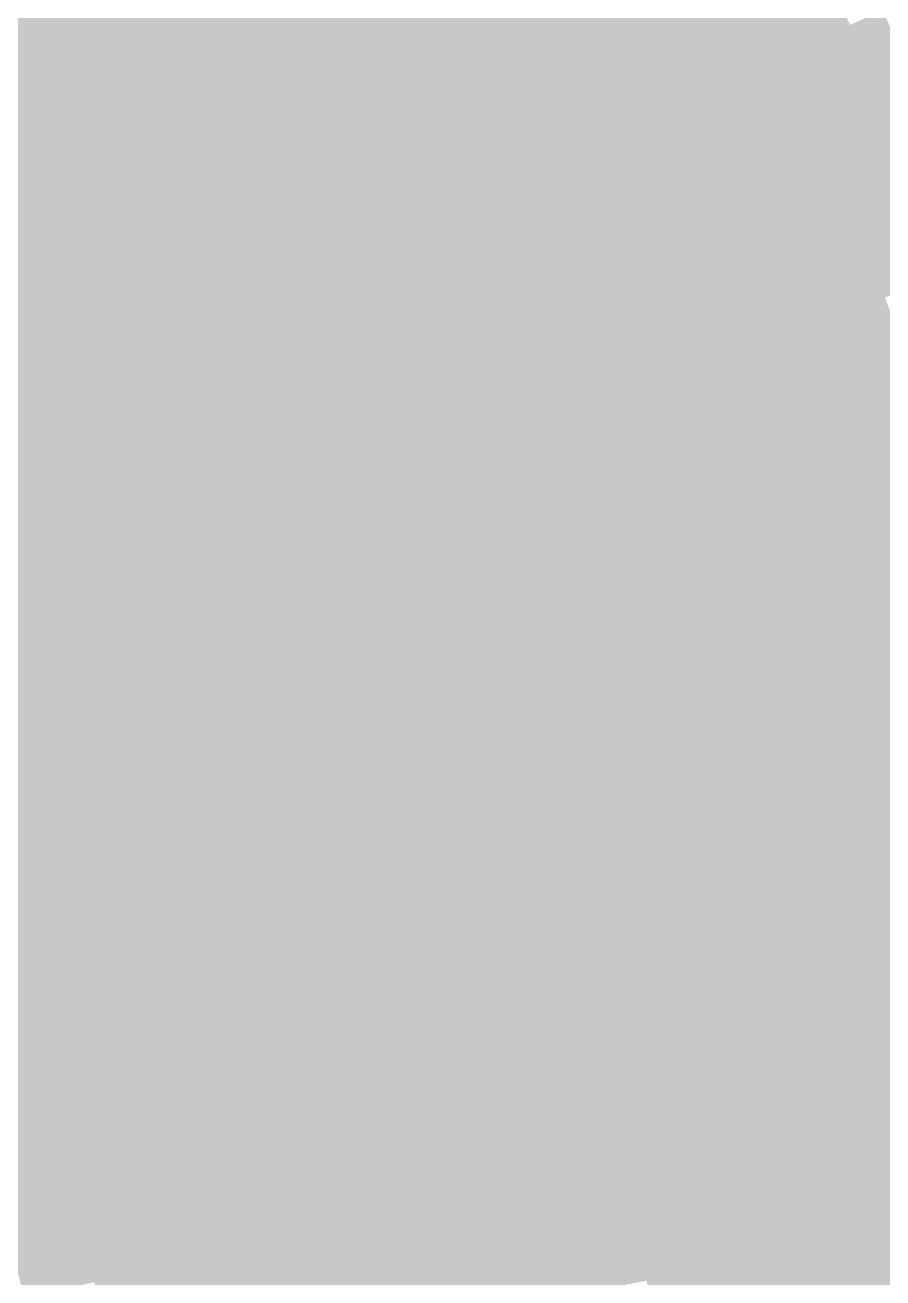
# Model space of a CAD drawing. Header units: inches. Extents: x -266 to 784, y -170 to 213.
# Drawn here: x 115.16 to 138.96, y 26.41 to 61.19 of the extents above; entities that cross this region are included whole.
import ezdxf

# ---------------------------------------------------------------- set-up
doc = ezdxf.new("R2010")
doc.units = ezdxf.units.IN
doc.header["$MEASUREMENT"] = 0

msp = doc.modelspace()

# ---------------------------------------------------------------- linework, layer by layer
at = {"color": 27, "true_color": 0x725139}
msp.add_solid([(127.731075, 64.29442), (128.624299, 64.744031), (129.270469, 61.140378), (130.174458, 61.567933)], dxfattribs=at)
at = {"color": 25, "true_color": 0x906848}
msp.add_solid([(119.941292, 64.109956), (120.823213, 64.581353), (121.478505, 61.147141), (122.371729, 61.596752)], dxfattribs=at)
at = {"color": 39, "true_color": 0x543b2a}
msp.add_solid([(135.598394, 64.133264), (136.502383, 64.560819), (137.131463, 60.786197), (138.045673, 61.191438)], dxfattribs=at)
at = {"color": 35, "true_color": 0x946b4a}
msp.add_solid([(119.059371, 63.638559), (119.941292, 64.109956), (120.585281, 60.69753), (121.478505, 61.147141)], dxfattribs=at)
at = {"color": 27, "true_color": 0x76543b}
msp.add_solid([(126.837851, 63.844809), (127.731075, 64.29442), (128.36648, 60.712823), (129.270469, 61.140378)], dxfattribs=at)
at = {"color": 49, "true_color": 0x593e2c}
msp.add_solid([(134.694405, 63.705709), (135.598394, 64.133264), (136.217254, 60.380956), (137.131463, 60.786197)], dxfattribs=at)
at = {"color": 27, "true_color": 0x7b573d}
msp.add_solid([(125.944626, 63.395197), (126.837851, 63.844809), (127.46249, 60.285268), (128.36648, 60.712823)], dxfattribs=at)
at = {"color": 49, "true_color": 0x5d412e}
msp.add_solid([(133.790415, 63.278154), (134.694405, 63.705709), (135.303044, 59.975714), (136.217254, 60.380956)], dxfattribs=at)
at = {"color": 35, "true_color": 0x996e4c}
msp.add_solid([(118.177449, 63.167163), (119.059371, 63.638559), (119.692056, 60.247918), (120.585281, 60.69753)], dxfattribs=at)
at = {"color": 37, "true_color": 0x7f5a3f}
msp.add_solid([(125.051402, 62.945586), (125.944626, 63.395197), (126.558501, 59.857713), (127.46249, 60.285268)], dxfattribs=at)
at = {"color": 35, "true_color": 0x9d714e}
msp.add_solid([(117.295528, 62.695766), (118.177449, 63.167163), (118.798832, 59.798307), (119.692056, 60.247918)], dxfattribs=at)
at = {"color": 37, "true_color": 0x835d41}
msp.add_solid([(124.158178, 62.495975), (125.051402, 62.945586), (125.654512, 59.430158), (126.558501, 59.857713)], dxfattribs=at)
at = {"color": 49, "true_color": 0x614430}
msp.add_solid([(132.886426, 62.850599), (133.790415, 63.278154), (134.388834, 59.570473), (135.303044, 59.975714)], dxfattribs=at)
at = {"color": 35, "true_color": 0xa17450}
msp.add_solid([(116.413607, 62.224369), (117.295528, 62.695766), (117.905608, 59.348696), (118.798832, 59.798307)], dxfattribs=at)
at = {"color": 49, "true_color": 0x654732}
msp.add_solid([(131.982437, 62.423044), (132.886426, 62.850599), (133.474624, 59.165232), (134.388834, 59.570473)], dxfattribs=at)
at = {"color": 37, "true_color": 0x886043}
msp.add_solid([(123.264954, 62.046363), (124.158178, 62.495975), (124.750522, 59.002603), (125.654512, 59.430158)], dxfattribs=at)
at = {"color": 27, "true_color": 0x6a4a34}
msp.add_solid([(131.078448, 61.995489), (131.982437, 62.423044), (132.560415, 58.759991), (133.474624, 59.165232)], dxfattribs=at)
at = {"color": 35, "true_color": 0xa57752}
msp.add_solid([(115.531686, 61.752973), (116.413607, 62.224369), (117.012383, 58.899084), (117.905608, 59.348696)], dxfattribs=at)
at = {"color": 37, "true_color": 0x8c6345}
msp.add_solid([(122.371729, 61.596752), (123.264954, 62.046363), (123.846533, 58.575048), (124.750522, 59.002603)], dxfattribs=at)
at = {"color": 27, "true_color": 0x6e4d36}
msp.add_solid([(130.174458, 61.567933), (131.078448, 61.995489), (131.646205, 58.354749), (132.560415, 58.759991)], dxfattribs=at)
at = {"color": 35, "true_color": 0xaa7a54}
msp.add_solid([(114.649764, 61.281576), (115.531686, 61.752973), (116.119159, 58.449473), (117.012383, 58.899084)], dxfattribs=at)
at = {"color": 25, "true_color": 0x906648}
msp.add_solid([(121.478505, 61.147141), (122.371729, 61.596752), (122.942544, 58.147493), (123.846533, 58.575048)], dxfattribs=at)
at = {"color": 27, "true_color": 0x725039}
msp.add_solid([(129.270469, 61.140378), (130.174458, 61.567933), (130.731995, 57.949508), (131.646205, 58.354749)], dxfattribs=at)
at = {"color": 39, "true_color": 0x503728}
msp.add_solid([(138.045673, 61.191438), (138.959883, 61.59668), (139.505809, 57.785198), (140.429689, 58.167882)], dxfattribs=at)
at = {"color": 45, "true_color": 0xae7d56}
msp.add_solid([(113.767843, 60.810179), (114.649764, 61.281576), (115.225935, 57.999862), (116.119159, 58.449473)], dxfattribs=at)
at = {"color": 35, "true_color": 0x94694a}
msp.add_solid([(120.585281, 60.69753), (121.478505, 61.147141), (122.038555, 57.719938), (122.942544, 58.147493)], dxfattribs=at)
at = {"color": 27, "true_color": 0x76533b}
msp.add_solid([(128.36648, 60.712823), (129.270469, 61.140378), (129.817785, 57.544267), (130.731995, 57.949508)], dxfattribs=at)
at = {"color": 39, "true_color": 0x543a2a}
msp.add_solid([(137.131463, 60.786197), (138.045673, 61.191438), (138.58193, 57.402515), (139.505809, 57.785198)], dxfattribs=at)
at = {"color": 45, "true_color": 0xb28059}
msp.add_solid([(112.885922, 60.338782), (113.767843, 60.810179), (114.332711, 57.55025), (115.225935, 57.999862)], dxfattribs=at)
at = {"color": 35, "true_color": 0x996c4c}
msp.add_solid([(119.692056, 60.247918), (120.585281, 60.69753), (121.134565, 57.292383), (122.038555, 57.719938)], dxfattribs=at)
at = {"color": 27, "true_color": 0x7b563d}
msp.add_solid([(127.46249, 60.285268), (128.36648, 60.712823), (128.903576, 57.139025), (129.817785, 57.544267)], dxfattribs=at)
at = {"color": 39, "true_color": 0x593d2c}
msp.add_solid([(136.217254, 60.380956), (137.131463, 60.786197), (137.65805, 57.019831), (138.58193, 57.402515)], dxfattribs=at)
at = {"color": 35, "true_color": 0x9d6f4e}
msp.add_solid([(118.798832, 59.798307), (119.692056, 60.247918), (120.230576, 56.864827), (121.134565, 57.292383)], dxfattribs=at)
at = {"color": 37, "true_color": 0x7f593f}
msp.add_solid([(126.558501, 59.857713), (127.46249, 60.285268), (127.989366, 56.733784), (128.903576, 57.139025)], dxfattribs=at)
at = {"color": 49, "true_color": 0x5d402e}
msp.add_solid([(135.303044, 59.975714), (136.217254, 60.380956), (136.734171, 56.637148), (137.65805, 57.019831)], dxfattribs=at)
at = {"color": 37, "true_color": 0x835b41}
msp.add_solid([(125.654512, 59.430158), (126.558501, 59.857713), (127.075156, 56.328543), (127.989366, 56.733784)], dxfattribs=at)
at = {"color": 49, "true_color": 0x614230}
msp.add_solid([(134.388834, 59.570473), (135.303044, 59.975714), (135.810291, 56.254465), (136.734171, 56.637148)], dxfattribs=at)
at = {"color": 35, "true_color": 0xa17250}
msp.add_solid([(117.905608, 59.348696), (118.798832, 59.798307), (119.326587, 56.437272), (120.230576, 56.864827)], dxfattribs=at)
at = {"color": 49, "true_color": 0x654532}
msp.add_solid([(133.474624, 59.165232), (134.388834, 59.570473), (134.886412, 55.871781), (135.810291, 56.254465)], dxfattribs=at)
at = {"color": 35, "true_color": 0xa57552}
msp.add_solid([(117.012383, 58.899084), (117.905608, 59.348696), (118.422597, 56.009717), (119.326587, 56.437272)], dxfattribs=at)
at = {"color": 37, "true_color": 0x885e43}
msp.add_solid([(124.750522, 59.002603), (125.654512, 59.430158), (126.160946, 55.923301), (127.075156, 56.328543)], dxfattribs=at)
at = {"color": 27, "true_color": 0x6a4834}
msp.add_solid([(132.560415, 58.759991), (133.474624, 59.165232), (133.962532, 55.489098), (134.886412, 55.871781)], dxfattribs=at)
at = {"color": 35, "true_color": 0xaa7854}
msp.add_solid([(116.119159, 58.449473), (117.012383, 58.899084), (117.518608, 55.582162), (118.422597, 56.009717)], dxfattribs=at)
at = {"color": 37, "true_color": 0x8c6145}
msp.add_solid([(123.846533, 58.575048), (124.750522, 59.002603), (125.246737, 55.51806), (126.160946, 55.923301)], dxfattribs=at)
at = {"color": 35, "true_color": 0xae7b56}
msp.add_solid([(115.225935, 57.999862), (116.119159, 58.449473), (116.614619, 55.154607), (117.518608, 55.582162)], dxfattribs=at)
at = {"color": 25, "true_color": 0x906448}
msp.add_solid([(122.942544, 58.147493), (123.846533, 58.575048), (124.332527, 55.112819), (125.246737, 55.51806)], dxfattribs=at)
at = {"color": 27, "true_color": 0x6e4b36}
msp.add_solid([(131.646205, 58.354749), (132.560415, 58.759991), (133.038653, 55.106414), (133.962532, 55.489098)], dxfattribs=at)
at = {"color": 25, "true_color": 0x94674a}
msp.add_solid([(122.038555, 57.719938), (122.942544, 58.147493), (123.418317, 54.707577), (124.332527, 55.112819)], dxfattribs=at)
at = {"color": 27, "true_color": 0x724e39}
msp.add_solid([(130.731995, 57.949508), (131.646205, 58.354749), (132.114773, 54.723731), (133.038653, 55.106414)], dxfattribs=at)
at = {"color": 45, "true_color": 0xb27e59}
msp.add_solid([(114.332711, 57.55025), (115.225935, 57.999862), (115.71063, 54.727052), (116.614619, 55.154607)], dxfattribs=at)
at = {"color": 27, "true_color": 0x76513b}
msp.add_solid([(129.817785, 57.544267), (130.731995, 57.949508), (131.190894, 54.341047), (132.114773, 54.723731)], dxfattribs=at)
at = {"color": 39, "true_color": 0x54392a}
msp.add_solid([(138.58193, 57.402515), (139.505809, 57.785198), (139.94892, 53.984255), (140.881913, 54.344151)], dxfattribs=at)
at = {"color": 23, "true_color": 0xb6815b}
msp.add_solid([(113.439486, 57.100639), (114.332711, 57.55025), (114.80664, 54.299497), (115.71063, 54.727052)], dxfattribs=at)
at = {"color": 35, "true_color": 0x996a4c}
msp.add_solid([(121.134565, 57.292383), (122.038555, 57.719938), (122.504107, 54.302336), (123.418317, 54.707577)], dxfattribs=at)
at = {"color": 27, "true_color": 0x7b543d}
msp.add_solid([(128.903576, 57.139025), (129.817785, 57.544267), (130.267014, 53.958364), (131.190894, 54.341047)], dxfattribs=at)
at = {"color": 39, "true_color": 0x593c2c}
msp.add_solid([(137.65805, 57.019831), (138.58193, 57.402515), (139.015927, 53.62436), (139.94892, 53.984255)], dxfattribs=at)
at = {"color": 35, "true_color": 0x9d6d4e}
msp.add_solid([(120.230576, 56.864827), (121.134565, 57.292383), (121.589898, 53.897095), (122.504107, 54.302336)], dxfattribs=at)
at = {"color": 27, "true_color": 0x7f573f}
msp.add_solid([(127.989366, 56.733784), (128.903576, 57.139025), (129.343135, 53.575681), (130.267014, 53.958364)], dxfattribs=at)
at = {"color": 35, "true_color": 0xa17050}
msp.add_solid([(119.326587, 56.437272), (120.230576, 56.864827), (120.675688, 53.491853), (121.589898, 53.897095)], dxfattribs=at)
at = {"color": 37, "true_color": 0x835a41}
msp.add_solid([(127.075156, 56.328543), (127.989366, 56.733784), (128.419255, 53.192997), (129.343135, 53.575681)], dxfattribs=at)
at = {"color": 49, "true_color": 0x5d3e2e}
msp.add_solid([(136.734171, 56.637148), (137.65805, 57.019831), (138.082934, 53.264465), (139.015927, 53.62436)], dxfattribs=at)
at = {"color": 35, "true_color": 0xa57352}
msp.add_solid([(118.422597, 56.009717), (119.326587, 56.437272), (119.761478, 53.086612), (120.675688, 53.491853)], dxfattribs=at)
at = {"color": 49, "true_color": 0x614130}
msp.add_solid([(135.810291, 56.254465), (136.734171, 56.637148), (137.149941, 52.90457), (138.082934, 53.264465)], dxfattribs=at)
at = {"color": 35, "true_color": 0xaa7654}
msp.add_solid([(117.518608, 55.582162), (118.422597, 56.009717), (118.847268, 52.681371), (119.761478, 53.086612)], dxfattribs=at)
at = {"color": 37, "true_color": 0x885d43}
msp.add_solid([(126.160946, 55.923301), (127.075156, 56.328543), (127.495375, 52.810314), (128.419255, 53.192997)], dxfattribs=at)
at = {"color": 49, "true_color": 0x654432}
msp.add_solid([(134.886412, 55.871781), (135.810291, 56.254465), (136.216949, 52.544675), (137.149941, 52.90457)], dxfattribs=at)
at = {"color": 37, "true_color": 0x8c6045}
msp.add_solid([(125.246737, 55.51806), (126.160946, 55.923301), (126.571496, 52.42763), (127.495375, 52.810314)], dxfattribs=at)
at = {"color": 17, "true_color": 0x6a4734}
msp.add_solid([(133.962532, 55.489098), (134.886412, 55.871781), (135.283956, 52.18478), (136.216949, 52.544675)], dxfattribs=at)
at = {"color": 35, "true_color": 0xae7956}
msp.add_solid([(116.614619, 55.154607), (117.518608, 55.582162), (117.933058, 52.27613), (118.847268, 52.681371)], dxfattribs=at)
at = {"color": 25, "true_color": 0x906348}
msp.add_solid([(124.332527, 55.112819), (125.246737, 55.51806), (125.647616, 52.044947), (126.571496, 52.42763)], dxfattribs=at)
at = {"color": 27, "true_color": 0x6e4a36}
msp.add_solid([(133.038653, 55.106414), (133.962532, 55.489098), (134.350963, 51.824885), (135.283956, 52.18478)], dxfattribs=at)
at = {"color": 23, "true_color": 0xb27c59}
msp.add_solid([(115.71063, 54.727052), (116.614619, 55.154607), (117.018849, 51.870888), (117.933058, 52.27613)], dxfattribs=at)
at = {"color": 25, "true_color": 0x94664a}
msp.add_solid([(123.418317, 54.707577), (124.332527, 55.112819), (124.723737, 51.662263), (125.647616, 52.044947)], dxfattribs=at)
at = {"color": 27, "true_color": 0x724d39}
msp.add_solid([(132.114773, 54.723731), (133.038653, 55.106414), (133.41797, 51.46499), (134.350963, 51.824885)], dxfattribs=at)
at = {"color": 23, "true_color": 0xb67f5b}
msp.add_solid([(114.80664, 54.299497), (115.71063, 54.727052), (116.104639, 51.465647), (117.018849, 51.870888)], dxfattribs=at)
at = {"color": 35, "true_color": 0x99694c}
msp.add_solid([(122.504107, 54.302336), (123.418317, 54.707577), (123.799857, 51.27958), (124.723737, 51.662263)], dxfattribs=at)
at = {"color": 27, "true_color": 0x76503b}
msp.add_solid([(131.190894, 54.341047), (132.114773, 54.723731), (132.484977, 51.105095), (133.41797, 51.46499)], dxfattribs=at)
at = {"color": 23, "true_color": 0xbb825d}
msp.add_solid([(113.902651, 53.871942), (114.80664, 54.299497), (115.190429, 51.060406), (116.104639, 51.465647)], dxfattribs=at)
at = {"color": 35, "true_color": 0x9d6c4e}
msp.add_solid([(121.589898, 53.897095), (122.504107, 54.302336), (122.875978, 50.896897), (123.799857, 51.27958)], dxfattribs=at)
at = {"color": 27, "true_color": 0x7b533d}
msp.add_solid([(130.267014, 53.958364), (131.190894, 54.341047), (131.551985, 50.7452), (132.484977, 51.105095)], dxfattribs=at)
at = {"color": 27, "true_color": 0x7f563f}
msp.add_solid([(129.343135, 53.575681), (130.267014, 53.958364), (130.618992, 50.385305), (131.551985, 50.7452)], dxfattribs=at)
at = {"color": 23, "true_color": 0xbf855f}
msp.add_solid([(112.998662, 53.444387), (113.902651, 53.871942), (114.276219, 50.655164), (115.190429, 51.060406)], dxfattribs=at)
at = {"color": 35, "true_color": 0xa16e50}
msp.add_solid([(120.675688, 53.491853), (121.589898, 53.897095), (121.952098, 50.514213), (122.875978, 50.896897)], dxfattribs=at)
at = {"color": 37, "true_color": 0x835841}
msp.add_solid([(128.419255, 53.192997), (129.343135, 53.575681), (129.685999, 50.02541), (130.618992, 50.385305)], dxfattribs=at)
at = {"color": 39, "true_color": 0x5d3d2e}
msp.add_solid([(138.082934, 53.264465), (139.015927, 53.62436), (139.348522, 49.859698), (140.290066, 50.196588)], dxfattribs=at)
at = {"color": 35, "true_color": 0xa57152}
msp.add_solid([(119.761478, 53.086612), (120.675688, 53.491853), (121.028219, 50.13153), (121.952098, 50.514213)], dxfattribs=at)
at = {"color": 49, "true_color": 0x614030}
msp.add_solid([(137.149941, 52.90457), (138.082934, 53.264465), (138.406978, 49.522808), (139.348522, 49.859698)], dxfattribs=at)
at = {"color": 35, "true_color": 0xaa7454}
msp.add_solid([(118.847268, 52.681371), (119.761478, 53.086612), (120.104339, 49.748846), (121.028219, 50.13153)], dxfattribs=at)
at = {"color": 37, "true_color": 0x885b43}
msp.add_solid([(127.495375, 52.810314), (128.419255, 53.192997), (128.753006, 49.665515), (129.685999, 50.02541)], dxfattribs=at)
at = {"color": 49, "true_color": 0x654332}
msp.add_solid([(136.216949, 52.544675), (137.149941, 52.90457), (137.465434, 49.185919), (138.406978, 49.522808)], dxfattribs=at)
at = {"color": 35, "true_color": 0xae7756}
msp.add_solid([(117.933058, 52.27613), (118.847268, 52.681371), (119.18046, 49.366163), (120.104339, 49.748846)], dxfattribs=at)
at = {"color": 37, "true_color": 0x8c5e45}
msp.add_solid([(126.571496, 52.42763), (127.495375, 52.810314), (127.820013, 49.30562), (128.753006, 49.665515)], dxfattribs=at)
at = {"color": 17, "true_color": 0x6a4634}
msp.add_solid([(135.283956, 52.18478), (136.216949, 52.544675), (136.523889, 48.849029), (137.465434, 49.185919)], dxfattribs=at)
at = {"color": 35, "true_color": 0xb27a59}
msp.add_solid([(117.018849, 51.870888), (117.933058, 52.27613), (118.25658, 48.983479), (119.18046, 49.366163)], dxfattribs=at)
at = {"color": 25, "true_color": 0x906148}
msp.add_solid([(125.647616, 52.044947), (126.571496, 52.42763), (126.887021, 48.945725), (127.820013, 49.30562)], dxfattribs=at)
at = {"color": 27, "true_color": 0x6e4936}
msp.add_solid([(134.350963, 51.824885), (135.283956, 52.18478), (135.582345, 48.512139), (136.523889, 48.849029)], dxfattribs=at)
at = {"color": 23, "true_color": 0xb67d5b}
msp.add_solid([(116.104639, 51.465647), (117.018849, 51.870888), (117.332701, 48.600796), (118.25658, 48.983479)], dxfattribs=at)
at = {"color": 25, "true_color": 0x94644a}
msp.add_solid([(124.723737, 51.662263), (125.647616, 52.044947), (125.954028, 48.58583), (126.887021, 48.945725)], dxfattribs=at)
at = {"color": 27, "true_color": 0x724b39}
msp.add_solid([(133.41797, 51.46499), (134.350963, 51.824885), (134.640801, 48.175249), (135.582345, 48.512139)], dxfattribs=at)
at = {"color": 25, "true_color": 0x99674c}
msp.add_solid([(123.799857, 51.27958), (124.723737, 51.662263), (125.021035, 48.225935), (125.954028, 48.58583)], dxfattribs=at)
at = {"color": 23, "true_color": 0xbb805d}
msp.add_solid([(115.190429, 51.060406), (116.104639, 51.465647), (116.408821, 48.218112), (117.332701, 48.600796)], dxfattribs=at)
at = {"color": 35, "true_color": 0x9d6a4e}
msp.add_solid([(122.875978, 50.896897), (123.799857, 51.27958), (124.088042, 47.86604), (125.021035, 48.225935)], dxfattribs=at)
at = {"color": 27, "true_color": 0x764e3b}
msp.add_solid([(132.484977, 51.105095), (133.41797, 51.46499), (133.699257, 47.838359), (134.640801, 48.175249)], dxfattribs=at)
at = {"color": 23, "true_color": 0xbf835f}
msp.add_solid([(114.276219, 50.655164), (115.190429, 51.060406), (115.484942, 47.835429), (116.408821, 48.218112)], dxfattribs=at)
at = {"color": 35, "true_color": 0xa16d50}
msp.add_solid([(121.952098, 50.514213), (122.875978, 50.896897), (123.155049, 47.506145), (124.088042, 47.86604)], dxfattribs=at)
at = {"color": 27, "true_color": 0x7b513d}
msp.add_solid([(131.551985, 50.7452), (132.484977, 51.105095), (132.757713, 47.501469), (133.699257, 47.838359)], dxfattribs=at)
at = {"color": 23, "true_color": 0xc38661}
msp.add_solid([(113.36201, 50.249923), (114.276219, 50.655164), (114.561062, 47.452746), (115.484942, 47.835429)], dxfattribs=at)
at = {"color": 35, "true_color": 0xa56f52}
msp.add_solid([(121.028219, 50.13153), (121.952098, 50.514213), (122.222057, 47.14625), (123.155049, 47.506145)], dxfattribs=at)
at = {"color": 27, "true_color": 0x7f543f}
msp.add_solid([(130.618992, 50.385305), (131.551985, 50.7452), (131.816169, 47.164579), (132.757713, 47.501469)], dxfattribs=at)
at = {"color": 35, "true_color": 0xaa7254}
msp.add_solid([(120.104339, 49.748846), (121.028219, 50.13153), (121.289064, 46.786355), (122.222057, 47.14625)], dxfattribs=at)
at = {"color": 27, "true_color": 0x835741}
msp.add_solid([(129.685999, 50.02541), (130.618992, 50.385305), (130.874625, 46.82769), (131.816169, 47.164579)], dxfattribs=at)
at = {"color": 35, "true_color": 0xae7556}
msp.add_solid([(119.18046, 49.366163), (120.104339, 49.748846), (120.356071, 46.42646), (121.289064, 46.786355)], dxfattribs=at)
at = {"color": 37, "true_color": 0x885a43}
msp.add_solid([(128.753006, 49.665515), (129.685999, 50.02541), (129.933081, 46.4908), (130.874625, 46.82769)], dxfattribs=at)
at = {"color": 49, "true_color": 0x613f30}
msp.add_solid([(138.406978, 49.522808), (139.348522, 49.859698), (139.580643, 46.111216), (140.530171, 46.424898)], dxfattribs=at)
at = {"color": 37, "true_color": 0x8c5c45}
msp.add_solid([(127.820013, 49.30562), (128.753006, 49.665515), (128.991537, 46.15391), (129.933081, 46.4908)], dxfattribs=at)
at = {"color": 49, "true_color": 0x654232}
msp.add_solid([(137.465434, 49.185919), (138.406978, 49.522808), (138.631114, 45.797534), (139.580643, 46.111216)], dxfattribs=at)
at = {"color": 35, "true_color": 0xb27859}
msp.add_solid([(118.25658, 48.983479), (119.18046, 49.366163), (119.423078, 46.066565), (120.356071, 46.42646)], dxfattribs=at)
at = {"color": 25, "true_color": 0x905f48}
msp.add_solid([(126.887021, 48.945725), (127.820013, 49.30562), (128.049993, 45.81702), (128.991537, 46.15391)], dxfattribs=at)
at = {"color": 17, "true_color": 0x6a4534}
msp.add_solid([(136.523889, 48.849029), (137.465434, 49.185919), (137.681586, 45.483852), (138.631114, 45.797534)], dxfattribs=at)
at = {"color": 23, "true_color": 0xb67b5b}
msp.add_solid([(117.332701, 48.600796), (118.25658, 48.983479), (118.490085, 45.70667), (119.423078, 46.066565)], dxfattribs=at)
at = {"color": 25, "true_color": 0x94624a}
msp.add_solid([(125.954028, 48.58583), (126.887021, 48.945725), (127.108449, 45.48013), (128.049993, 45.81702)], dxfattribs=at)
at = {"color": 17, "true_color": 0x6e4736}
msp.add_solid([(135.582345, 48.512139), (136.523889, 48.849029), (136.732058, 45.170171), (137.681586, 45.483852)], dxfattribs=at)
at = {"color": 23, "true_color": 0xbb7e5d}
msp.add_solid([(116.408821, 48.218112), (117.332701, 48.600796), (117.557093, 45.346775), (118.490085, 45.70667)], dxfattribs=at)
at = {"color": 25, "true_color": 0x99654c}
msp.add_solid([(125.021035, 48.225935), (125.954028, 48.58583), (126.166905, 45.14324), (127.108449, 45.48013)], dxfattribs=at)
at = {"color": 27, "true_color": 0x724a39}
msp.add_solid([(134.640801, 48.175249), (135.582345, 48.512139), (135.78253, 44.856489), (136.732058, 45.170171)], dxfattribs=at)
at = {"color": 23, "true_color": 0xbf815f}
msp.add_solid([(115.484942, 47.835429), (116.408821, 48.218112), (116.6241, 44.98688), (117.557093, 45.346775)], dxfattribs=at)
at = {"color": 25, "true_color": 0x9d684e}
msp.add_solid([(124.088042, 47.86604), (125.021035, 48.225935), (125.225361, 44.80635), (126.166905, 45.14324)], dxfattribs=at)
at = {"color": 27, "true_color": 0x764d3b}
msp.add_solid([(133.699257, 47.838359), (134.640801, 48.175249), (134.833002, 44.542807), (135.78253, 44.856489)], dxfattribs=at)
at = {"color": 23, "true_color": 0xc38461}
msp.add_solid([(114.561062, 47.452746), (115.484942, 47.835429), (115.691107, 44.626985), (116.6241, 44.98688)], dxfattribs=at)
at = {"color": 35, "true_color": 0xa16b50}
msp.add_solid([(123.155049, 47.506145), (124.088042, 47.86604), (124.283817, 44.469461), (125.225361, 44.80635)], dxfattribs=at)
at = {"color": 27, "true_color": 0x7b503d}
msp.add_solid([(132.757713, 47.501469), (133.699257, 47.838359), (133.883473, 44.229125), (134.833002, 44.542807)], dxfattribs=at)
at = {"color": 23, "true_color": 0xc88763}
msp.add_solid([(113.637182, 47.070062), (114.561062, 47.452746), (114.758114, 44.267089), (115.691107, 44.626985)], dxfattribs=at)
at = {"color": 35, "true_color": 0xa56d52}
msp.add_solid([(122.222057, 47.14625), (123.155049, 47.506145), (123.342273, 44.132571), (124.283817, 44.469461)], dxfattribs=at)
at = {"color": 27, "true_color": 0x7f533f}
msp.add_solid([(131.816169, 47.164579), (132.757713, 47.501469), (132.933945, 43.915444), (133.883473, 44.229125)], dxfattribs=at)
at = {"color": 35, "true_color": 0xaa7054}
msp.add_solid([(121.289064, 46.786355), (122.222057, 47.14625), (122.400728, 43.795681), (123.342273, 44.132571)], dxfattribs=at)
at = {"color": 27, "true_color": 0x835541}
msp.add_solid([(130.874625, 46.82769), (131.816169, 47.164579), (131.984417, 43.601762), (132.933945, 43.915444)], dxfattribs=at)
at = {"color": 35, "true_color": 0xae7356}
msp.add_solid([(120.356071, 46.42646), (121.289064, 46.786355), (121.459184, 43.458791), (122.400728, 43.795681)], dxfattribs=at)
at = {"color": 37, "true_color": 0x885843}
msp.add_solid([(129.933081, 46.4908), (130.874625, 46.82769), (131.034889, 43.28808), (131.984417, 43.601762)], dxfattribs=at)
at = {"color": 35, "true_color": 0xb27659}
msp.add_solid([(119.423078, 46.066565), (120.356071, 46.42646), (120.51764, 43.121901), (121.459184, 43.458791)], dxfattribs=at)
at = {"color": 37, "true_color": 0x8c5b45}
msp.add_solid([(128.991537, 46.15391), (129.933081, 46.4908), (130.085361, 42.974398), (131.034889, 43.28808)], dxfattribs=at)
at = {"color": 23, "true_color": 0xb6795b}
msp.add_solid([(118.490085, 45.70667), (119.423078, 46.066565), (119.576096, 42.785011), (120.51764, 43.121901)], dxfattribs=at)
at = {"color": 25, "true_color": 0x905e48}
msp.add_solid([(128.049993, 45.81702), (128.991537, 46.15391), (129.135833, 42.660717), (130.085361, 42.974398)], dxfattribs=at)
at = {"color": 49, "true_color": 0x654132}
msp.add_solid([(138.631114, 45.797534), (139.580643, 46.111216), (139.713289, 42.381563), (140.670229, 42.671848)], dxfattribs=at)
at = {"color": 23, "true_color": 0xbb7c5d}
msp.add_solid([(117.557093, 45.346775), (118.490085, 45.70667), (118.634552, 42.448122), (119.576096, 42.785011)], dxfattribs=at)
at = {"color": 25, "true_color": 0x94604a}
msp.add_solid([(127.108449, 45.48013), (128.049993, 45.81702), (128.186304, 42.347035), (129.135833, 42.660717)], dxfattribs=at)
at = {"color": 17, "true_color": 0x6a4334}
msp.add_solid([(137.681586, 45.483852), (138.631114, 45.797534), (138.756349, 42.091278), (139.713289, 42.381563)], dxfattribs=at)
at = {"color": 23, "true_color": 0xbf7e5f}
msp.add_solid([(116.6241, 44.98688), (117.557093, 45.346775), (117.693008, 42.111232), (118.634552, 42.448122)], dxfattribs=at)
at = {"color": 25, "true_color": 0x99634c}
msp.add_solid([(126.166905, 45.14324), (127.108449, 45.48013), (127.236776, 42.033353), (128.186304, 42.347035)], dxfattribs=at)
at = {"color": 17, "true_color": 0x6e4636}
msp.add_solid([(136.732058, 45.170171), (137.681586, 45.483852), (137.799408, 41.800994), (138.756349, 42.091278)], dxfattribs=at)
at = {"color": 23, "true_color": 0xc38161}
msp.add_solid([(115.691107, 44.626985), (116.6241, 44.98688), (116.751464, 41.774342), (117.693008, 42.111232)], dxfattribs=at)
at = {"color": 25, "true_color": 0x9d664e}
msp.add_solid([(125.225361, 44.80635), (126.166905, 45.14324), (126.287248, 41.719671), (127.236776, 42.033353)], dxfattribs=at)
at = {"color": 27, "true_color": 0x724939}
msp.add_solid([(135.78253, 44.856489), (136.732058, 45.170171), (136.842468, 41.510709), (137.799408, 41.800994)], dxfattribs=at)
at = {"color": 23, "true_color": 0xc88463}
msp.add_solid([(114.758114, 44.267089), (115.691107, 44.626985), (115.80992, 41.437452), (116.751464, 41.774342)], dxfattribs=at)
at = {"color": 35, "true_color": 0xa16950}
msp.add_solid([(124.283817, 44.469461), (125.225361, 44.80635), (125.33772, 41.40599), (126.287248, 41.719671)], dxfattribs=at)
at = {"color": 27, "true_color": 0x7b4e3d}
msp.add_solid([(133.883473, 44.229125), (134.833002, 44.542807), (134.928587, 40.930139), (135.885528, 41.220424)], dxfattribs=at)
at = {"color": 27, "true_color": 0x764c3b}
msp.add_solid([(134.833002, 44.542807), (135.78253, 44.856489), (135.885528, 41.220424), (136.842468, 41.510709)], dxfattribs=at)
at = {"color": 23, "true_color": 0xcc8765}
msp.add_solid([(113.825121, 43.907194), (114.758114, 44.267089), (114.868376, 41.100562), (115.80992, 41.437452)], dxfattribs=at)
at = {"color": 35, "true_color": 0xa56c52}
msp.add_solid([(123.342273, 44.132571), (124.283817, 44.469461), (124.388192, 41.092308), (125.33772, 41.40599)], dxfattribs=at)
at = {"color": 27, "true_color": 0x7f513f}
msp.add_solid([(132.933945, 43.915444), (133.883473, 44.229125), (133.971647, 40.639855), (134.928587, 40.930139)], dxfattribs=at)
at = {"color": 35, "true_color": 0xaa6e54}
msp.add_solid([(122.400728, 43.795681), (123.342273, 44.132571), (123.438663, 40.778626), (124.388192, 41.092308)], dxfattribs=at)
at = {"color": 27, "true_color": 0x835441}
msp.add_solid([(131.984417, 43.601762), (132.933945, 43.915444), (133.014707, 40.34957), (133.971647, 40.639855)], dxfattribs=at)
at = {"color": 35, "true_color": 0xae7156}
msp.add_solid([(121.459184, 43.458791), (122.400728, 43.795681), (122.489135, 40.464945), (123.438663, 40.778626)], dxfattribs=at)
at = {"color": 27, "true_color": 0x885643}
msp.add_solid([(131.034889, 43.28808), (131.984417, 43.601762), (132.057766, 40.059285), (133.014707, 40.34957)], dxfattribs=at)
at = {"color": 35, "true_color": 0xb27459}
msp.add_solid([(120.51764, 43.121901), (121.459184, 43.458791), (121.539607, 40.151263), (122.489135, 40.464945)], dxfattribs=at)
at = {"color": 37, "true_color": 0x8c5945}
msp.add_solid([(130.085361, 42.974398), (131.034889, 43.28808), (131.100826, 39.769001), (132.057766, 40.059285)], dxfattribs=at)
at = {"color": 23, "true_color": 0xbb795d}
msp.add_solid([(118.634552, 42.448122), (119.576096, 42.785011), (119.640551, 39.523899), (120.590079, 39.837581)], dxfattribs=at)
at = {"color": 23, "true_color": 0xb6775b}
msp.add_solid([(119.576096, 42.785011), (120.51764, 43.121901), (120.590079, 39.837581), (121.539607, 40.151263)], dxfattribs=at)
at = {"color": 25, "true_color": 0x905c48}
msp.add_solid([(129.135833, 42.660717), (130.085361, 42.974398), (130.143886, 39.478716), (131.100826, 39.769001)], dxfattribs=at)
at = {"color": 23, "true_color": 0xbf7c5f}
msp.add_solid([(117.693008, 42.111232), (118.634552, 42.448122), (118.691023, 39.210218), (119.640551, 39.523899)], dxfattribs=at)
at = {"color": 25, "true_color": 0x945f4a}
msp.add_solid([(128.186304, 42.347035), (129.135833, 42.660717), (129.186945, 39.188431), (130.143886, 39.478716)], dxfattribs=at)
at = {"color": 23, "true_color": 0xc37f61}
msp.add_solid([(116.751464, 41.774342), (117.693008, 42.111232), (117.741494, 38.896536), (118.691023, 39.210218)], dxfattribs=at)
at = {"color": 25, "true_color": 0x99614c}
msp.add_solid([(127.236776, 42.033353), (128.186304, 42.347035), (128.230005, 38.898147), (129.186945, 39.188431)], dxfattribs=at)
at = {"color": 17, "true_color": 0x6e4536}
msp.add_solid([(137.799408, 41.800994), (138.756349, 42.091278), (138.783753, 38.406637), (139.74753, 38.67335)], dxfattribs=at)
at = {"color": 17, "true_color": 0x6a4234}
msp.add_solid([(138.756349, 42.091278), (139.713289, 42.381563), (139.74753, 38.67335), (140.711306, 38.940063)], dxfattribs=at)
at = {"color": 23, "true_color": 0xc88263}
msp.add_solid([(115.80992, 41.437452), (116.751464, 41.774342), (116.791966, 38.582854), (117.741494, 38.896536)], dxfattribs=at)
at = {"color": 25, "true_color": 0x9d644e}
msp.add_solid([(126.287248, 41.719671), (127.236776, 42.033353), (127.273065, 38.607862), (128.230005, 38.898147)], dxfattribs=at)
at = {"color": 17, "true_color": 0x724739}
msp.add_solid([(136.842468, 41.510709), (137.799408, 41.800994), (137.819977, 38.139924), (138.783753, 38.406637)], dxfattribs=at)
at = {"color": 23, "true_color": 0xcc8565}
msp.add_solid([(114.868376, 41.100562), (115.80992, 41.437452), (115.842438, 38.269172), (116.791966, 38.582854)], dxfattribs=at)
at = {"color": 35, "true_color": 0xa56a52}
msp.add_solid([(124.388192, 41.092308), (125.33772, 41.40599), (125.359184, 38.027293), (126.316124, 38.317577)], dxfattribs=at)
at = {"color": 25, "true_color": 0xa16750}
msp.add_solid([(125.33772, 41.40599), (126.287248, 41.719671), (126.316124, 38.317577), (127.273065, 38.607862)], dxfattribs=at)
at = {"color": 27, "true_color": 0x764a3b}
msp.add_solid([(135.885528, 41.220424), (136.842468, 41.510709), (136.856201, 37.873212), (137.819977, 38.139924)], dxfattribs=at)
at = {"color": 23, "true_color": 0xd08768}
msp.add_solid([(113.926832, 40.763672), (114.868376, 41.100562), (114.89291, 37.955491), (115.842438, 38.269172)], dxfattribs=at)
at = {"color": 35, "true_color": 0xaa6c54}
msp.add_solid([(123.438663, 40.778626), (124.388192, 41.092308), (124.402244, 37.737008), (125.359184, 38.027293)], dxfattribs=at)
at = {"color": 27, "true_color": 0x7b4d3d}
msp.add_solid([(134.928587, 40.930139), (135.885528, 41.220424), (135.892425, 37.606499), (136.856201, 37.873212)], dxfattribs=at)
at = {"color": 35, "true_color": 0xae6f56}
msp.add_solid([(122.489135, 40.464945), (123.438663, 40.778626), (123.445303, 37.446723), (124.402244, 37.737008)], dxfattribs=at)
at = {"color": 27, "true_color": 0x7f4f3f}
msp.add_solid([(133.971647, 40.639855), (134.928587, 40.930139), (134.928649, 37.339786), (135.892425, 37.606499)], dxfattribs=at)
at = {"color": 35, "true_color": 0xb27259}
msp.add_solid([(121.539607, 40.151263), (122.489135, 40.464945), (122.488363, 37.156439), (123.445303, 37.446723)], dxfattribs=at)
at = {"color": 27, "true_color": 0x885543}
msp.add_solid([(132.057766, 40.059285), (133.014707, 40.34957), (133.001097, 36.806361), (133.964873, 37.073073)], dxfattribs=at)
at = {"color": 27, "true_color": 0x835241}
msp.add_solid([(133.014707, 40.34957), (133.971647, 40.639855), (133.964873, 37.073073), (134.928649, 37.339786)], dxfattribs=at)
at = {"color": 23, "true_color": 0xb6755b}
msp.add_solid([(120.590079, 39.837581), (121.539607, 40.151263), (121.531423, 36.866154), (122.488363, 37.156439)], dxfattribs=at)
at = {"color": 37, "true_color": 0x8c5845}
msp.add_solid([(131.100826, 39.769001), (132.057766, 40.059285), (132.037321, 36.539648), (133.001097, 36.806361)], dxfattribs=at)
at = {"color": 23, "true_color": 0xbb775d}
msp.add_solid([(119.640551, 39.523899), (120.590079, 39.837581), (120.574482, 36.575869), (121.531423, 36.866154)], dxfattribs=at)
at = {"color": 25, "true_color": 0x905a48}
msp.add_solid([(130.143886, 39.478716), (131.100826, 39.769001), (131.073545, 36.272935), (132.037321, 36.539648)], dxfattribs=at)
at = {"color": 23, "true_color": 0xbf7a5f}
msp.add_solid([(118.691023, 39.210218), (119.640551, 39.523899), (119.617542, 36.285585), (120.574482, 36.575869)], dxfattribs=at)
at = {"color": 25, "true_color": 0x945d4a}
msp.add_solid([(129.186945, 39.188431), (130.143886, 39.478716), (130.109769, 36.006222), (131.073545, 36.272935)], dxfattribs=at)
at = {"color": 23, "true_color": 0xc37d61}
msp.add_solid([(117.741494, 38.896536), (118.691023, 39.210218), (118.660602, 35.9953), (119.617542, 36.285585)], dxfattribs=at)
at = {"color": 25, "true_color": 0x99604c}
msp.add_solid([(128.230005, 38.898147), (129.186945, 39.188431), (129.145993, 35.73951), (130.109769, 36.006222)], dxfattribs=at)
at = {"color": 23, "true_color": 0xc87f63}
msp.add_solid([(116.791966, 38.582854), (117.741494, 38.896536), (117.703661, 35.705015), (118.660602, 35.9953)], dxfattribs=at)
at = {"color": 25, "true_color": 0xa16550}
msp.add_solid([(126.316124, 38.317577), (127.273065, 38.607862), (127.218441, 35.206084), (128.182217, 35.472797)], dxfattribs=at)
at = {"color": 25, "true_color": 0x9d624e}
msp.add_solid([(127.273065, 38.607862), (128.230005, 38.898147), (128.182217, 35.472797), (129.145993, 35.73951)], dxfattribs=at)
at = {"color": 17, "true_color": 0x6e4336}
msp.add_solid([(138.783753, 38.406637), (139.74753, 38.67335), (139.6845, 34.989146), (140.654532, 35.232126)], dxfattribs=at)
at = {"color": 23, "true_color": 0xd08568}
msp.add_solid([(114.89291, 37.955491), (115.842438, 38.269172), (115.789781, 35.124446), (116.746721, 35.414731)], dxfattribs=at)
at = {"color": 23, "true_color": 0xcc8265}
msp.add_solid([(115.842438, 38.269172), (116.791966, 38.582854), (116.746721, 35.414731), (117.703661, 35.705015)], dxfattribs=at)
at = {"color": 25, "true_color": 0xa56852}
msp.add_solid([(125.359184, 38.027293), (126.316124, 38.317577), (126.254665, 34.939371), (127.218441, 35.206084)], dxfattribs=at)
at = {"color": 17, "true_color": 0x724639}
msp.add_solid([(137.819977, 38.139924), (138.783753, 38.406637), (138.714469, 34.746166), (139.6845, 34.989146)], dxfattribs=at)
at = {"color": 23, "true_color": 0xd4886a}
msp.add_solid([(113.943382, 37.641809), (114.89291, 37.955491), (114.83284, 34.834161), (115.789781, 35.124446)], dxfattribs=at)
at = {"color": 35, "true_color": 0xaa6a54}
msp.add_solid([(124.402244, 37.737008), (125.359184, 38.027293), (125.290889, 34.672658), (126.254665, 34.939371)], dxfattribs=at)
at = {"color": 27, "true_color": 0x76493b}
msp.add_solid([(136.856201, 37.873212), (137.819977, 38.139924), (137.744438, 34.503186), (138.714469, 34.746166)], dxfattribs=at)
at = {"color": 35, "true_color": 0xae6d56}
msp.add_solid([(123.445303, 37.446723), (124.402244, 37.737008), (124.327112, 34.405946), (125.290889, 34.672658)], dxfattribs=at)
at = {"color": 27, "true_color": 0x7f4e3f}
msp.add_solid([(134.928649, 37.339786), (135.892425, 37.606499), (135.804375, 34.017225), (136.774407, 34.260205)], dxfattribs=at)
at = {"color": 27, "true_color": 0x7b4b3d}
msp.add_solid([(135.892425, 37.606499), (136.856201, 37.873212), (136.774407, 34.260205), (137.744438, 34.503186)], dxfattribs=at)
at = {"color": 35, "true_color": 0xb27059}
msp.add_solid([(122.488363, 37.156439), (123.445303, 37.446723), (123.363336, 34.139233), (124.327112, 34.405946)], dxfattribs=at)
at = {"color": 27, "true_color": 0x835141}
msp.add_solid([(133.964873, 37.073073), (134.928649, 37.339786), (134.834344, 33.774245), (135.804375, 34.017225)], dxfattribs=at)
at = {"color": 23, "true_color": 0xbb755d}
msp.add_solid([(120.574482, 36.575869), (121.531423, 36.866154), (121.435784, 33.605807), (122.39956, 33.87252)], dxfattribs=at)
at = {"color": 13, "true_color": 0xb6725b}
msp.add_solid([(121.531423, 36.866154), (122.488363, 37.156439), (122.39956, 33.87252), (123.363336, 34.139233)], dxfattribs=at)
at = {"color": 27, "true_color": 0x885343}
msp.add_solid([(133.001097, 36.806361), (133.964873, 37.073073), (133.864313, 33.531265), (134.834344, 33.774245)], dxfattribs=at)
at = {"color": 23, "true_color": 0xbf785f}
msp.add_solid([(119.617542, 36.285585), (120.574482, 36.575869), (120.472008, 33.339095), (121.435784, 33.605807)], dxfattribs=at)
at = {"color": 25, "true_color": 0x905948}
msp.add_solid([(131.073545, 36.272935), (132.037321, 36.539648), (131.92425, 33.045304), (132.894282, 33.288285)], dxfattribs=at)
at = {"color": 27, "true_color": 0x8c5645}
msp.add_solid([(132.037321, 36.539648), (133.001097, 36.806361), (132.894282, 33.288285), (133.864313, 33.531265)], dxfattribs=at)
at = {"color": 23, "true_color": 0xc37a61}
msp.add_solid([(118.660602, 35.9953), (119.617542, 36.285585), (119.508232, 33.072382), (120.472008, 33.339095)], dxfattribs=at)
at = {"color": 25, "true_color": 0x945b4a}
msp.add_solid([(130.109769, 36.006222), (131.073545, 36.272935), (130.954219, 32.802324), (131.92425, 33.045304)], dxfattribs=at)
at = {"color": 23, "true_color": 0xc87d63}
msp.add_solid([(117.703661, 35.705015), (118.660602, 35.9953), (118.544456, 32.805669), (119.508232, 33.072382)], dxfattribs=at)
at = {"color": 25, "true_color": 0x995e4c}
msp.add_solid([(129.145993, 35.73951), (130.109769, 36.006222), (129.984188, 32.559344), (130.954219, 32.802324)], dxfattribs=at)
at = {"color": 23, "true_color": 0xcc8065}
msp.add_solid([(116.746721, 35.414731), (117.703661, 35.705015), (117.58068, 32.538956), (118.544456, 32.805669)], dxfattribs=at)
at = {"color": 25, "true_color": 0xa16350}
msp.add_solid([(127.218441, 35.206084), (128.182217, 35.472797), (128.044125, 32.073384), (129.014157, 32.316364)], dxfattribs=at)
at = {"color": 25, "true_color": 0x9d604e}
msp.add_solid([(128.182217, 35.472797), (129.145993, 35.73951), (129.014157, 32.316364), (129.984188, 32.559344)], dxfattribs=at)
at = {"color": 23, "true_color": 0xd4856a}
msp.add_solid([(114.83284, 34.834161), (115.789781, 35.124446), (115.653128, 32.005531), (116.616904, 32.272244)], dxfattribs=at)
at = {"color": 23, "true_color": 0xd08268}
msp.add_solid([(115.789781, 35.124446), (116.746721, 35.414731), (116.616904, 32.272244), (117.58068, 32.538956)], dxfattribs=at)
at = {"color": 25, "true_color": 0xa56652}
msp.add_solid([(126.254665, 34.939371), (127.218441, 35.206084), (127.074094, 31.830404), (128.044125, 32.073384)], dxfattribs=at)
at = {"color": 23, "true_color": 0xd9886c}
msp.add_solid([(113.8759, 34.543877), (114.83284, 34.834161), (114.689352, 31.738818), (115.653128, 32.005531)], dxfattribs=at)
at = {"color": 25, "true_color": 0xaa6854}
msp.add_solid([(125.290889, 34.672658), (126.254665, 34.939371), (126.104063, 31.587423), (127.074094, 31.830404)], dxfattribs=at)
at = {"color": 17, "true_color": 0x724539}
msp.add_solid([(138.714469, 34.746166), (139.6845, 34.989146), (139.525405, 31.331477), (140.501107, 31.550579)], dxfattribs=at)
at = {"color": 35, "true_color": 0xae6b56}
msp.add_solid([(124.327112, 34.405946), (125.290889, 34.672658), (125.134032, 31.344443), (126.104063, 31.587423)], dxfattribs=at)
at = {"color": 27, "true_color": 0x7b4a3d}
msp.add_solid([(136.774407, 34.260205), (137.744438, 34.503186), (137.574, 30.893275), (138.549702, 31.112376)], dxfattribs=at)
at = {"color": 17, "true_color": 0x76473b}
msp.add_solid([(137.744438, 34.503186), (138.714469, 34.746166), (138.549702, 31.112376), (139.525405, 31.331477)], dxfattribs=at)
at = {"color": 13, "true_color": 0xb6705b}
msp.add_solid([(122.39956, 33.87252), (123.363336, 34.139233), (123.193969, 30.858483), (124.164, 31.101463)], dxfattribs=at)
at = {"color": 35, "true_color": 0xb26e59}
msp.add_solid([(123.363336, 34.139233), (124.327112, 34.405946), (124.164, 31.101463), (125.134032, 31.344443)], dxfattribs=at)
at = {"color": 27, "true_color": 0x7f4d3f}
msp.add_solid([(135.804375, 34.017225), (136.774407, 34.260205), (136.598298, 30.674174), (137.574, 30.893275)], dxfattribs=at)
at = {"color": 23, "true_color": 0xbb735d}
msp.add_solid([(121.435784, 33.605807), (122.39956, 33.87252), (122.223938, 30.615503), (123.193969, 30.858483)], dxfattribs=at)
at = {"color": 27, "true_color": 0x885243}
msp.add_solid([(133.864313, 33.531265), (134.834344, 33.774245), (134.646894, 30.235971), (135.622596, 30.455072)], dxfattribs=at)
at = {"color": 27, "true_color": 0x834f41}
msp.add_solid([(134.834344, 33.774245), (135.804375, 34.017225), (135.622596, 30.455072), (136.598298, 30.674174)], dxfattribs=at)
at = {"color": 23, "true_color": 0xbf765f}
msp.add_solid([(120.472008, 33.339095), (121.435784, 33.605807), (121.253907, 30.372522), (122.223938, 30.615503)], dxfattribs=at)
at = {"color": 27, "true_color": 0x8c5445}
msp.add_solid([(132.894282, 33.288285), (133.864313, 33.531265), (133.671192, 30.01687), (134.646894, 30.235971)], dxfattribs=at)
at = {"color": 23, "true_color": 0xc87b63}
msp.add_solid([(118.544456, 32.805669), (119.508232, 33.072382), (119.313844, 29.886562), (120.283875, 30.129542)], dxfattribs=at)
at = {"color": 23, "true_color": 0xc37861}
msp.add_solid([(119.508232, 33.072382), (120.472008, 33.339095), (120.283875, 30.129542), (121.253907, 30.372522)], dxfattribs=at)
at = {"color": 25, "true_color": 0x94594a}
msp.add_solid([(130.954219, 32.802324), (131.92425, 33.045304), (131.719788, 29.578667), (132.69549, 29.797769)], dxfattribs=at)
at = {"color": 25, "true_color": 0x905748}
msp.add_solid([(131.92425, 33.045304), (132.894282, 33.288285), (132.69549, 29.797769), (133.671192, 30.01687)], dxfattribs=at)
at = {"color": 23, "true_color": 0xcc7d65}
msp.add_solid([(117.58068, 32.538956), (118.544456, 32.805669), (118.343813, 29.643582), (119.313844, 29.886562)], dxfattribs=at)
at = {"color": 25, "true_color": 0x995c4c}
msp.add_solid([(129.984188, 32.559344), (130.954219, 32.802324), (130.744085, 29.359566), (131.719788, 29.578667)], dxfattribs=at)
at = {"color": 23, "true_color": 0xd08068}
msp.add_solid([(116.616904, 32.272244), (117.58068, 32.538956), (117.373782, 29.400602), (118.343813, 29.643582)], dxfattribs=at)
at = {"color": 25, "true_color": 0x9d5f4e}
msp.add_solid([(129.014157, 32.316364), (129.984188, 32.559344), (129.768383, 29.140465), (130.744085, 29.359566)], dxfattribs=at)
at = {"color": 23, "true_color": 0xd9856c}
msp.add_solid([(114.689352, 31.738818), (115.653128, 32.005531), (115.433719, 28.914641), (116.40375, 29.157622)], dxfattribs=at)
at = {"color": 23, "true_color": 0xd4836a}
msp.add_solid([(115.653128, 32.005531), (116.616904, 32.272244), (116.40375, 29.157622), (117.373782, 29.400602)], dxfattribs=at)
at = {"color": 25, "true_color": 0xa56452}
msp.add_solid([(127.074094, 31.830404), (128.044125, 32.073384), (127.816979, 28.702262), (128.792681, 28.921364)], dxfattribs=at)
at = {"color": 25, "true_color": 0xa16150}
msp.add_solid([(128.044125, 32.073384), (129.014157, 32.316364), (128.792681, 28.921364), (129.768383, 29.140465)], dxfattribs=at)
at = {"color": 23, "true_color": 0xdd886e}
msp.add_solid([(113.725576, 31.472105), (114.689352, 31.738818), (114.463688, 28.671661), (115.433719, 28.914641)], dxfattribs=at)
at = {"color": 25, "true_color": 0xaa6654}
msp.add_solid([(126.104063, 31.587423), (127.074094, 31.830404), (126.841277, 28.483161), (127.816979, 28.702262)], dxfattribs=at)
at = {"color": 35, "true_color": 0xb26b59}
msp.add_solid([(124.164, 31.101463), (125.134032, 31.344443), (124.889873, 28.044959), (125.865575, 28.26406)], dxfattribs=at)
at = {"color": 35, "true_color": 0xae6956}
msp.add_solid([(125.134032, 31.344443), (126.104063, 31.587423), (125.865575, 28.26406), (126.841277, 28.483161)], dxfattribs=at)
at = {"color": 17, "true_color": 0x76463b}
msp.add_solid([(138.549702, 31.112376), (139.525405, 31.331477), (139.27151, 27.702826), (140.252295, 27.897916)], dxfattribs=at)
at = {"color": 13, "true_color": 0xb66e5b}
msp.add_solid([(123.193969, 30.858483), (124.164, 31.101463), (123.914171, 27.825857), (124.889873, 28.044959)], dxfattribs=at)
at = {"color": 27, "true_color": 0x7b483d}
msp.add_solid([(137.574, 30.893275), (138.549702, 31.112376), (138.290725, 27.507735), (139.27151, 27.702826)], dxfattribs=at)
at = {"color": 23, "true_color": 0xbf735f}
msp.add_solid([(121.253907, 30.372522), (122.223938, 30.615503), (121.962766, 27.387655), (122.938468, 27.606756)], dxfattribs=at)
at = {"color": 13, "true_color": 0xbb715d}
msp.add_solid([(122.223938, 30.615503), (123.193969, 30.858483), (122.938468, 27.606756), (123.914171, 27.825857)], dxfattribs=at)
at = {"color": 27, "true_color": 0x834e41}
msp.add_solid([(135.622596, 30.455072), (136.598298, 30.674174), (136.329154, 27.117555), (137.309939, 27.312645)], dxfattribs=at)
at = {"color": 27, "true_color": 0x7f4b3f}
msp.add_solid([(136.598298, 30.674174), (137.574, 30.893275), (137.309939, 27.312645), (138.290725, 27.507735)], dxfattribs=at)
at = {"color": 23, "true_color": 0xc37661}
msp.add_solid([(120.283875, 30.129542), (121.253907, 30.372522), (120.987064, 27.168554), (121.962766, 27.387655)], dxfattribs=at)
at = {"color": 27, "true_color": 0x885043}
msp.add_solid([(134.646894, 30.235971), (135.622596, 30.455072), (135.348369, 26.922464), (136.329154, 27.117555)], dxfattribs=at)
at = {"color": 23, "true_color": 0xc87863}
msp.add_solid([(119.313844, 29.886562), (120.283875, 30.129542), (120.011362, 26.949453), (120.987064, 27.168554)], dxfattribs=at)
at = {"color": 15, "true_color": 0x905548}
msp.add_solid([(132.69549, 29.797769), (133.671192, 30.01687), (133.386798, 26.532284), (134.367583, 26.727374)], dxfattribs=at)
at = {"color": 27, "true_color": 0x8c5345}
msp.add_solid([(133.671192, 30.01687), (134.646894, 30.235971), (134.367583, 26.727374), (135.348369, 26.922464)], dxfattribs=at)
at = {"color": 23, "true_color": 0xd07e68}
msp.add_solid([(117.373782, 29.400602), (118.343813, 29.643582), (118.059958, 26.51125), (119.03566, 26.730351)], dxfattribs=at)
at = {"color": 23, "true_color": 0xcc7b65}
msp.add_solid([(118.343813, 29.643582), (119.313844, 29.886562), (119.03566, 26.730351), (120.011362, 26.949453)], dxfattribs=at)
at = {"color": 25, "true_color": 0x995a4c}
msp.add_solid([(130.744085, 29.359566), (131.719788, 29.578667), (131.425228, 26.142103), (132.406013, 26.337193)], dxfattribs=at)
at = {"color": 25, "true_color": 0x94584a}
msp.add_solid([(131.719788, 29.578667), (132.69549, 29.797769), (132.406013, 26.337193), (133.386798, 26.532284)], dxfattribs=at)
at = {"color": 23, "true_color": 0xd4806a}
msp.add_solid([(116.40375, 29.157622), (117.373782, 29.400602), (117.084256, 26.292149), (118.059958, 26.51125)], dxfattribs=at)
at = {"color": 25, "true_color": 0x9d5d4e}
msp.add_solid([(129.768383, 29.140465), (130.744085, 29.359566), (130.444442, 25.947013), (131.425228, 26.142103)], dxfattribs=at)
at = {"color": 23, "true_color": 0xdd856e}
msp.add_solid([(114.463688, 28.671661), (115.433719, 28.914641), (115.132851, 25.853946), (116.108553, 26.073048)], dxfattribs=at)
at = {"color": 23, "true_color": 0xd9836c}
msp.add_solid([(115.433719, 28.914641), (116.40375, 29.157622), (116.108553, 26.073048), (117.084256, 26.292149)], dxfattribs=at)
at = {"color": 25, "true_color": 0xa56252}
msp.add_solid([(127.816979, 28.702262), (128.792681, 28.921364), (128.482872, 25.556832), (129.463657, 25.751923)], dxfattribs=at)
at = {"color": 25, "true_color": 0xa15f50}
msp.add_solid([(128.792681, 28.921364), (129.768383, 29.140465), (129.463657, 25.751923), (130.444442, 25.947013)], dxfattribs=at)
at = {"color": 25, "true_color": 0xaa6454}
msp.add_solid([(126.841277, 28.483161), (127.816979, 28.702262), (127.502086, 25.361742), (128.482872, 25.556832)], dxfattribs=at)
at = {"color": 13, "true_color": 0xb26959}
msp.add_solid([(124.889873, 28.044959), (125.865575, 28.26406), (125.540516, 24.971561), (126.521301, 25.166652)], dxfattribs=at)
at = {"color": 25, "true_color": 0xae6756}
msp.add_solid([(125.865575, 28.26406), (126.841277, 28.483161), (126.521301, 25.166652), (127.502086, 25.361742)], dxfattribs=at)
at = {"color": 13, "true_color": 0xbb6e5d}
msp.add_solid([(122.938468, 27.606756), (123.914171, 27.825857), (123.578945, 24.581381), (124.559731, 24.776471)], dxfattribs=at)
at = {"color": 13, "true_color": 0xb66c5b}
msp.add_solid([(123.914171, 27.825857), (124.889873, 28.044959), (124.559731, 24.776471), (125.540516, 24.971561)], dxfattribs=at)
at = {"color": 13, "true_color": 0xbf715f}
msp.add_solid([(121.962766, 27.387655), (122.938468, 27.606756), (122.59816, 24.38629), (123.578945, 24.581381)], dxfattribs=at)
at = {"color": 27, "true_color": 0x7f4a3f}
msp.add_solid([(137.309939, 27.312645), (138.290725, 27.507735), (137.93887, 23.934664), (138.924148, 24.105626)], dxfattribs=at)
at = {"color": 17, "true_color": 0x7b473d}
msp.add_solid([(138.290725, 27.507735), (139.27151, 27.702826), (138.924148, 24.105626), (139.909425, 24.276588)], dxfattribs=at)
at = {"color": 23, "true_color": 0xc87663}
msp.add_solid([(120.011362, 26.949453), (120.987064, 27.168554), (120.636589, 23.99611), (121.617375, 24.1912)], dxfattribs=at)
at = {"color": 23, "true_color": 0xc37461}
msp.add_solid([(120.987064, 27.168554), (121.962766, 27.387655), (121.617375, 24.1912), (122.59816, 24.38629)], dxfattribs=at)
at = {"color": 27, "true_color": 0x834c41}
msp.add_solid([(136.329154, 27.117555), (137.309939, 27.312645), (136.953592, 23.763703), (137.93887, 23.934664)], dxfattribs=at)
at = {"color": 23, "true_color": 0xcc7965}
msp.add_solid([(119.03566, 26.730351), (120.011362, 26.949453), (119.655804, 23.801019), (120.636589, 23.99611)], dxfattribs=at)
at = {"color": 27, "true_color": 0x8c5145}
msp.add_solid([(134.367583, 26.727374), (135.348369, 26.922464), (134.983037, 23.421779), (135.968315, 23.592741)], dxfattribs=at)
at = {"color": 27, "true_color": 0x884e43}
msp.add_solid([(135.348369, 26.922464), (136.329154, 27.117555), (135.968315, 23.592741), (136.953592, 23.763703)], dxfattribs=at)
at = {"color": 23, "true_color": 0xd47e6a}
msp.add_solid([(117.084256, 26.292149), (118.059958, 26.51125), (117.694234, 23.410839), (118.675019, 23.605929)], dxfattribs=at)
at = {"color": 23, "true_color": 0xd07b68}
msp.add_solid([(118.059958, 26.51125), (119.03566, 26.730351), (118.675019, 23.605929), (119.655804, 23.801019)], dxfattribs=at)
at = {"color": 25, "true_color": 0x94564a}
msp.add_solid([(132.406013, 26.337193), (133.386798, 26.532284), (133.012482, 23.079855), (133.997759, 23.250817)], dxfattribs=at)
at = {"color": 15, "true_color": 0x905348}
msp.add_solid([(133.386798, 26.532284), (134.367583, 26.727374), (133.997759, 23.250817), (134.983037, 23.421779)], dxfattribs=at)

doc.saveas('drawing.dxf')
